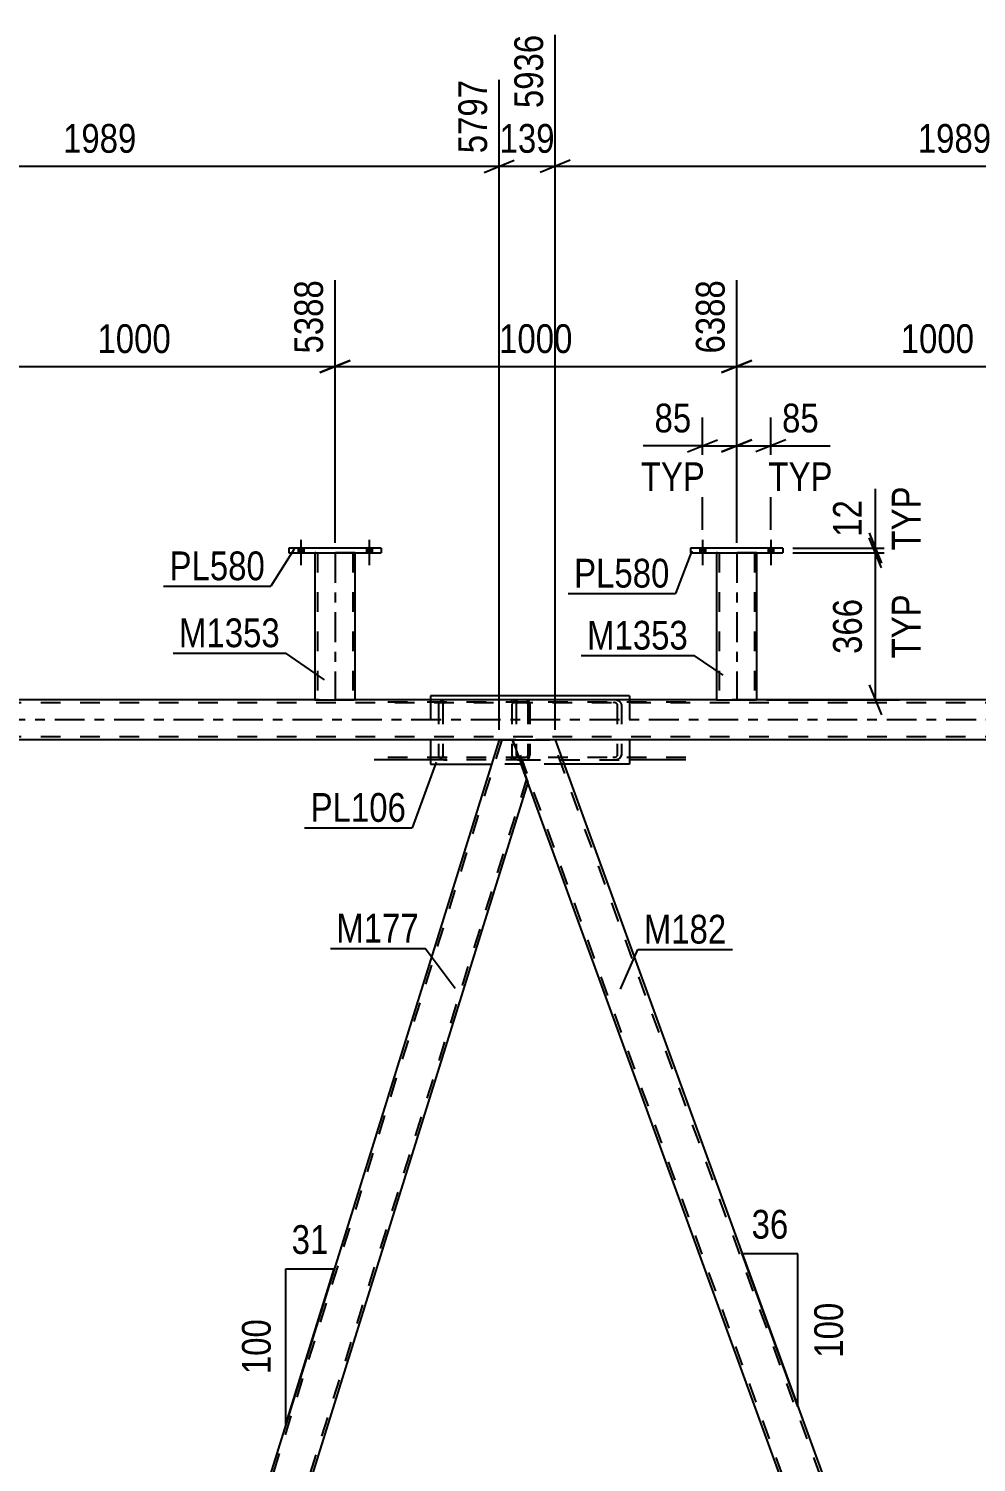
# Model space of a CAD drawing. Header units: millimetres. Extents: x -832 to 357, y -842 to -1.
# Drawn here: x -614.1 to -519.7, y -725.9 to -583.1 of the extents above; entities that cross this region are included whole.
import ezdxf

# ---------------------------------------------------------------- set-up
doc = ezdxf.new("R2010")
doc.units = ezdxf.units.MM
doc.linetypes.add('DXK_LINE_DOT2', pattern=[3.9198, 1.9599, -1.9599])
doc.linetypes.add('DXK_LINE_DOT3', pattern=[5.9187, 2.979, -0.9799, 0.9799, -0.9799])
doc.styles.add('Arial Narrow', font='ARIALN.TTF', dxfattribs={"height": 0.2})

# ---------------------------------------------------------------- blocks, each defined once
blk = doc.blocks.new('Part-570388851-6455 - 6452')
at = {"color": 7, "linetype": 'DXK_LINE_DOT2'}
for p, q in [((-565.88, -650.27), (-565.93, -650.4)), ((-565.93, -650.4), (-565.93, -655.44)), ((-565.87, -650.22), (-565.88, -650.27)), ((-565.5, -650.4), (-565.46, -650.31)), ((-565.5, -650.4), (-565.5, -655.44)), ((-565.06, -649.92), (-565.39, -649.96)), ((-565.23, -650.18), (-565.06, -650.16)), ((-548.61, -649.92), (-565.06, -649.92)), ((-548.61, -650.16), (-565.06, -650.16)), ((-555.56, -649.96), (-555.89, -649.92)), ((-555.89, -650.16), (-555.72, -650.18)), ((-555.49, -650.31), (-555.45, -650.4)), ((-555.45, -650.4), (-555.45, -655.44)), ((-555.07, -650.27), (-555.08, -650.22)), ((-555.02, -650.4), (-555.07, -650.27)), ((-555.02, -650.4), (-555.02, -655.44)), ((-565.93, -655.44), (-565.87, -655.63)), ((-565.46, -655.54), (-565.5, -655.44)), ((-555.45, -655.44), (-555.49, -655.54)), ((-555.08, -655.63), (-555.02, -655.44)), ((-565.39, -655.89), (-565.12, -655.92)), ((-565.1, -655.68), (-565.23, -655.67)), ((-565.12, -655.92), (-565.06, -655.92)), ((-565.06, -655.68), (-565.1, -655.68)), ((-548.61, -655.68), (-565.06, -655.68)), ((-565.06, -655.92), (-554.22, -655.92)), ((-555.72, -655.67), (-555.89, -655.68)), ((-555.89, -655.92), (-555.56, -655.89))]:
    blk.add_line(p, q, dxfattribs=at)
at = {"color": 2, "linetype": 'Continuous'}
blk.add_line((-548.61, -655.92), (-554.22, -655.92), dxfattribs=at)
at = {"color": 7, "linetype": 'DXK_LINE_DOT2'}
for centre, radius, start, end in [((-565.26, -650.77), 0.817, 99.5223, 138.0732), ((-565.16, -650.59), 0.408, 99.5223, 138.0732), ((-555.79, -650.59), 0.408, 41.9269, 80.4778), ((-555.69, -650.77), 0.817, 41.9269, 80.4778), ((-565.26, -655.08), 0.817, 221.9269, 260.4778), ((-565.16, -655.26), 0.408, 221.9269, 260.4778), ((-555.79, -655.26), 0.408, 279.5223, 318.0732), ((-555.69, -655.08), 0.817, 279.5223, 318.0732)]:
    blk.add_arc(centre, radius, start, end, dxfattribs=at)
blk = doc.blocks.new('Part-570388851-6476 - 6452')
at = {"color": 2, "linetype": 'Continuous'}
for p, q in [((-567.21, -653.92), (-603.91, -771.67)), ((-567.21, -653.92), (-567.17, -653.92)), ((-567.17, -653.92), (-565.89, -653.92)), ((-565.89, -653.92), (-564.34, -658.17)), ((-564.34, -658.17), (-600.8, -775.14)), ((-602.65, -775.14), (-603.91, -771.67))]:
    blk.add_line(p, q, dxfattribs=at)
at = {"color": 7, "linetype": 'DXK_LINE_DOT2'}
for p, q in [((-566.95, -653.92), (-603.77, -772.05)), ((-564.48, -657.8), (-601.05, -775.14)), ((-600.8, -775.14), (-602.65, -775.14))]:
    blk.add_line(p, q, dxfattribs=at)
blk = doc.blocks.new('Part-570388851-6543 - 6452')
at = {"color": 2, "linetype": 'Continuous'}
for p, q in [((-651.02, -653.92), (-650.98, -653.92)), ((-650.98, -653.92), (-647.28, -653.92)), ((-646.77, -653.92), (-647.28, -653.92)), ((-603.91, -771.67), (-646.77, -653.92)), ((-649.48, -658.17), (-606.9, -775.14))]:
    blk.add_line(p, q, dxfattribs=at)
at = {"color": 7, "linetype": 'DXK_LINE_DOT2'}
for p, q in [((-651.02, -653.92), (-649.48, -658.17)), ((-650.77, -653.92), (-606.65, -775.14)), ((-647.02, -653.92), (-602.9, -775.14)), ((-646.8, -653.92), (-646.92, -653.92)), ((-646.77, -653.92), (-646.8, -653.92)), ((-603.91, -771.67), (-602.65, -775.14)), ((-602.65, -775.14), (-606.9, -775.14))]:
    blk.add_line(p, q, dxfattribs=at)
blk = doc.blocks.new('Part-570388851-6558 - 6452')
at = {"color": 2, "linetype": 'Continuous'}
for p, q in [((-565.89, -653.92), (-565.85, -653.92)), ((-565.85, -653.92), (-562.14, -653.92)), ((-561.63, -653.92), (-562.14, -653.92)), ((-561.63, -653.92), (-518.77, -771.67)), ((-521.77, -775.14), (-564.34, -658.17))]:
    blk.add_line(p, q, dxfattribs=at)
at = {"color": 7, "linetype": 'DXK_LINE_DOT2'}
for p, q in [((-564.34, -658.17), (-565.89, -653.92)), ((-521.51, -775.14), (-565.63, -653.92)), ((-517.77, -775.14), (-561.89, -653.92)), ((-561.67, -653.92), (-561.78, -653.92)), ((-561.63, -653.92), (-561.67, -653.92)), ((-517.51, -775.14), (-518.77, -771.67)), ((-521.77, -775.14), (-517.51, -775.14))]:
    blk.add_line(p, q, dxfattribs=at)
blk = doc.blocks.new('Part-570388851-7081 - 6452')
at = {"color": 2, "linetype": 'Continuous'}
for p, q in [((-574.06, -649.52), (-574.06, -649.92)), ((-554.22, -649.52), (-574.06, -649.52)), ((-554.22, -649.52), (-554.22, -649.92)), ((-574.06, -653.92), (-574.06, -656.32)), ((-554.22, -653.92), (-554.22, -656.32)), ((-574.06, -656.32), (-567.95, -656.32)), ((-554.22, -656.32), (-560.76, -656.32))]:
    blk.add_line(p, q, dxfattribs=at)
at = {"color": 7, "linetype": 'DXK_LINE_DOT2'}
for p, q in [((-574.06, -649.92), (-574.06, -653.92)), ((-554.22, -649.92), (-554.22, -653.92)), ((-560.76, -656.32), (-567.95, -656.32))]:
    blk.add_line(p, q, dxfattribs=at)
blk = doc.blocks.new('Part-570388851-6690 - 6452')
at = {"color": 2, "linetype": 'Continuous'}
for p, q in [((-585.55, -635.28), (-585.55, -649.93)), ((-581.55, -649.93), (-581.55, -635.28)), ((-585.55, -649.93), (-582.03, -649.93)), ((-581.59, -649.93), (-582.03, -649.93)), ((-581.59, -649.93), (-581.55, -649.93))]:
    blk.add_line(p, q, dxfattribs=at)
at = {"color": 7, "linetype": 'DXK_LINE_DOT2'}
for p, q in [((-581.55, -635.28), (-585.55, -635.28)), ((-585.31, -635.28), (-585.31, -649.93)), ((-581.79, -635.28), (-581.79, -649.93)), ((-585.31, -649.93), (-585.29, -649.93)), ((-582.03, -649.93), (-581.69, -649.93))]:
    blk.add_line(p, q, dxfattribs=at)
at = {"color": 7, "linetype": 'DXK_LINE_DOT3'}
blk.add_line((-583.55, -635.28), (-583.55, -649.93), dxfattribs=at)
blk = doc.blocks.new('Part-570388851-6695 - 6452')
at = {"color": 2, "linetype": 'Continuous'}
for p, q in [((-588.15, -634.8), (-588.15, -635.28)), ((-578.95, -634.8), (-588.15, -634.8)), ((-588.15, -635.28), (-578.95, -635.28)), ((-578.95, -634.8), (-578.95, -635.28))]:
    blk.add_line(p, q, dxfattribs=at)
blk = doc.blocks.new('Part-570388851-6883 - 6452')
at = {"color": 7, "linetype": 'DXK_LINE_DOT2'}
for p, q in [((-542.03, -649.92), (-745.55, -649.92)), ((-581.55, -649.92), (-585.55, -649.92)), ((-541.55, -649.92), (-545.55, -649.92)), ((-81.73, -650.24), (-763.31, -650.24)), ((-81.73, -653.6), (-763.31, -653.6)), ((-561.63, -653.92), (-567.21, -653.92))]:
    blk.add_line(p, q, dxfattribs=at)
at = {"color": 2, "linetype": 'Continuous'}
for p, q in [((-585.55, -649.92), (-621.55, -649.92)), ((-545.55, -649.92), (-581.55, -649.92)), ((-505.55, -649.92), (-541.55, -649.92)), ((-567.21, -653.92), (-646.77, -653.92)), ((-482.07, -653.92), (-561.63, -653.92))]:
    blk.add_line(p, q, dxfattribs=at)
at = {"color": 7, "linetype": 'DXK_LINE_DOT3'}
blk.add_line((-81.73, -651.92), (-763.31, -651.92), dxfattribs=at)
blk = doc.blocks.new('Part-570388851-6938 - 6452')
at = {"color": 2, "linetype": 'Continuous'}
for p, q in [((-548.15, -634.8), (-548.15, -635.28)), ((-538.95, -634.8), (-548.15, -634.8)), ((-548.15, -635.28), (-538.95, -635.28)), ((-538.95, -634.8), (-538.95, -635.28))]:
    blk.add_line(p, q, dxfattribs=at)
blk = doc.blocks.new('Part-570388851-6944 - 6452')
at = {"color": 2, "linetype": 'Continuous'}
for p, q in [((-545.55, -635.28), (-545.55, -649.93)), ((-541.55, -649.93), (-541.55, -635.28)), ((-545.55, -649.93), (-542.03, -649.93)), ((-541.59, -649.93), (-542.03, -649.93)), ((-541.59, -649.93), (-541.55, -649.93))]:
    blk.add_line(p, q, dxfattribs=at)
at = {"color": 7, "linetype": 'DXK_LINE_DOT2'}
for p, q in [((-541.55, -635.28), (-545.55, -635.28)), ((-545.31, -635.28), (-545.31, -649.93)), ((-541.79, -635.28), (-541.79, -649.93)), ((-545.31, -649.93), (-545.29, -649.93)), ((-545.29, -649.93), (-545.25, -649.93)), ((-545.25, -649.93), (-545.24, -649.93)), ((-542.03, -649.93), (-541.69, -649.93))]:
    blk.add_line(p, q, dxfattribs=at)
at = {"color": 7, "linetype": 'DXK_LINE_DOT3'}
blk.add_line((-543.55, -635.28), (-543.55, -649.93), dxfattribs=at)
blk = doc.blocks.new('Part-570388851-6982 - 6452')
at = {"color": 7, "linetype": 'DXK_LINE_DOT2'}
for p, q in [((-564.58, -649.92), (-579.67, -649.92)), ((-564.58, -650.16), (-579.67, -650.16)), ((-573.21, -650.27), (-573.26, -650.4)), ((-573.26, -650.4), (-573.26, -655.44)), ((-573.2, -650.22), (-573.21, -650.27)), ((-572.83, -650.4), (-572.79, -650.31)), ((-572.83, -650.4), (-572.83, -655.44)), ((-572.39, -649.92), (-572.72, -649.96)), ((-572.56, -650.18), (-572.39, -650.16)), ((-565.93, -650.16), (-565.93, -649.92)), ((-564.41, -649.96), (-564.58, -649.92)), ((-564.58, -650.16), (-564.49, -650.18)), ((-564.49, -650.18), (-564.42, -650.23)), ((-564.42, -650.23), (-564.38, -650.31)), ((-564.27, -650.07), (-564.41, -649.96)), ((-564.38, -650.31), (-564.36, -650.4)), ((-564.36, -650.4), (-564.36, -655.44)), ((-564.17, -650.22), (-564.27, -650.07)), ((-564.14, -650.4), (-564.17, -650.22)), ((-564.14, -650.4), (-564.14, -655.44)), ((-573.26, -655.44), (-573.2, -655.63)), ((-572.79, -655.54), (-572.83, -655.44)), ((-564.42, -655.61), (-564.49, -655.67)), ((-564.38, -655.54), (-564.42, -655.61)), ((-564.36, -655.44), (-564.38, -655.54)), ((-564.27, -655.78), (-564.17, -655.63)), ((-564.17, -655.63), (-564.14, -655.44)), ((-564.58, -655.68), (-579.67, -655.68)), ((-564.58, -655.92), (-574.06, -655.92)), ((-572.72, -655.89), (-572.39, -655.92)), ((-572.39, -655.68), (-572.56, -655.67)), ((-565.93, -655.92), (-565.93, -655.68)), ((-564.49, -655.67), (-564.58, -655.68)), ((-564.58, -655.92), (-564.41, -655.89)), ((-564.41, -655.89), (-564.27, -655.78))]:
    blk.add_line(p, q, dxfattribs=at)
at = {"color": 2, "linetype": 'Continuous'}
blk.add_line((-574.06, -655.92), (-579.67, -655.92), dxfattribs=at)
at = {"color": 7, "linetype": 'DXK_LINE_DOT2'}
for centre, radius, start, end in [((-572.59, -650.77), 0.817, 99.5223, 138.0732), ((-572.49, -650.59), 0.408, 99.5223, 138.0732), ((-572.59, -655.08), 0.817, 221.9269, 260.4778), ((-572.49, -655.26), 0.408, 221.9269, 260.4778)]:
    blk.add_arc(centre, radius, start, end, dxfattribs=at)
blk = doc.blocks.new('Bolt-570388851-7007 - 6452')
at = {"linetype": 'Continuous'}
for points in [[(-546.67, -634.8), (-547.23, -634.8), (-547.23, -635.28), (-546.67, -635.28)], [(-546.67, -634.8), (-547.23, -634.8), (-547.23, -635.28), (-546.67, -635.28)], [(-539.87, -634.8), (-540.43, -634.8), (-540.43, -635.28), (-539.87, -635.28)], [(-539.87, -634.8), (-540.43, -634.8), (-540.43, -635.28), (-539.87, -635.28)]]:
    blk.add_hatch(color=1, dxfattribs=at).paths.add_polyline_path(points)
at = {"color": 1, "linetype": 'Continuous'}
for p, q in [((-546.95, -634), (-546.95, -636.52)), ((-546.95, -634), (-546.95, -636.52)), ((-540.15, -634), (-540.15, -636.52)), ((-540.15, -634), (-540.15, -636.52)), ((-547.23, -634.8), (-547.23, -635.28)), ((-547.23, -634.8), (-547.23, -635.28)), ((-546.67, -634.8), (-546.67, -635.28)), ((-546.67, -634.8), (-546.67, -635.28)), ((-540.43, -634.8), (-540.43, -635.28)), ((-540.43, -634.8), (-540.43, -635.28)), ((-539.87, -634.8), (-539.87, -635.28)), ((-539.87, -634.8), (-539.87, -635.28))]:
    blk.add_line(p, q, dxfattribs=at)
blk = doc.blocks.new('Bolt-570388851-7037 - 6452')
at = {"linetype": 'Continuous'}
for points in [[(-586.67, -634.8), (-587.23, -634.8), (-587.23, -635.28), (-586.67, -635.28)], [(-586.67, -634.8), (-587.23, -634.8), (-587.23, -635.28), (-586.67, -635.28)], [(-579.87, -634.8), (-580.43, -634.8), (-580.43, -635.28), (-579.87, -635.28)], [(-579.87, -634.8), (-580.43, -634.8), (-580.43, -635.28), (-579.87, -635.28)]]:
    blk.add_hatch(color=1, dxfattribs=at).paths.add_polyline_path(points)
at = {"color": 1, "linetype": 'Continuous'}
for p, q in [((-586.95, -634), (-586.95, -636.52)), ((-586.95, -634), (-586.95, -636.52)), ((-580.15, -634), (-580.15, -636.52)), ((-580.15, -634), (-580.15, -636.52)), ((-587.23, -634.8), (-587.23, -635.28)), ((-587.23, -634.8), (-587.23, -635.28)), ((-586.67, -634.8), (-586.67, -635.28)), ((-586.67, -634.8), (-586.67, -635.28)), ((-580.43, -634.8), (-580.43, -635.28)), ((-580.43, -634.8), (-580.43, -635.28)), ((-579.87, -634.8), (-579.87, -635.28)), ((-579.87, -634.8), (-579.87, -635.28))]:
    blk.add_line(p, q, dxfattribs=at)
blk = doc.blocks.new('AngleDimension-570388851-7514 - 6452')
at = {"color": 7, "linetype": 'Continuous'}
for p, q in [((-543.44, -703.91), (-543, -705.11)), ((-537.46, -705.11), (-543, -705.11)), ((-537.46, -720.34), (-543, -705.11)), ((-537.46, -720.34), (-537.46, -705.11))]:
    blk.add_line(p, q, dxfattribs=at)
at = {"color": 0}
blk.add_wipeout([(-532.36, -709.38), (-536.56, -709.38), (-536.56, -716.07), (-532.36, -716.07)], dxfattribs=at)
at = {"color": 3, "style": 'Arial Narrow'}
blk.add_text('100', height=2.863, rotation=90.0002, dxfattribs=at).set_placement((-532.96, -715.47))
at = {"color": 0}
blk.add_wipeout([(-537.8, -704.21), (-537.8, -700.01), (-542.66, -700.01), (-542.66, -704.21)], dxfattribs=at)
at = {"color": 3, "style": 'Arial Narrow'}
blk.add_text('36', height=2.863, dxfattribs=at).set_placement((-542.06, -703.61))
blk = doc.blocks.new('StraightDimension-570388851-7375 - 6452')
at = {"color": 7, "linetype": 'Continuous'}
for p, q in [((-546.95, -633), (-546.95, -621.78)), ((-543.55, -634.28), (-543.55, -621.78)), ((-548.45, -625.23), (-545.45, -624.03)), ((-542.05, -624.03), (-545.05, -625.23)), ((-546.95, -624.63), (-552.86, -624.63)), ((-546.95, -624.63), (-552.86, -624.63)), ((-546.95, -624.63), (-543.55, -624.63))]:
    blk.add_line(p, q, dxfattribs=at)
at = {"color": 0}
blk.add_wipeout([(-547.48, -623.88), (-547.48, -619.68), (-552.33, -619.68), (-552.33, -623.88)], dxfattribs=at)
at = {"color": 0, "linetype": 'Continuous'}
blk.add_wipeout([(-546.11, -629.73), (-546.11, -625.53), (-553.7, -625.53), (-553.7, -629.73)], dxfattribs=at)
at = {"color": 3, "style": 'Arial Narrow'}
blk.add_text('85', height=2.863, dxfattribs=at).set_placement((-551.73, -623.28))
at = {"color": 3, "linetype": 'Continuous', "style": 'Arial Narrow'}
blk.add_text('TYP', height=2.863, dxfattribs=at).set_placement((-553.1, -629.13))
blk = doc.blocks.new('StraightDimension-570388851-7262 - 6452')
at = {"color": 7, "linetype": 'Continuous'}
for p, q in [((-623.55, -634.28), (-623.55, -608.11)), ((-583.55, -634.28), (-583.55, -608.11)), ((-622.05, -616.12), (-625.05, -617.32)), ((-623.55, -616.72), (-583.55, -616.72)), ((-585.05, -617.32), (-582.05, -616.12))]:
    blk.add_line(p, q, dxfattribs=at)
at = {"color": 0}
blk.add_wipeout([(-599.29, -615.97), (-599.29, -611.77), (-607.81, -611.77), (-607.81, -615.97)], dxfattribs=at)
at = {"color": 3, "style": 'Arial Narrow'}
blk.add_text('1000', height=2.863, dxfattribs=at).set_placement((-607.21, -615.37))
at = {"color": 0, "linetype": 'Continuous'}
blk.add_wipeout([(-584.15, -607.51), (-588.35, -607.51), (-588.35, -616.02), (-584.15, -616.02)], dxfattribs=at)
at = {"color": 3, "linetype": 'Continuous', "style": 'Arial Narrow'}
blk.add_text('5388', height=2.863, rotation=90.0002, dxfattribs=at).set_placement((-584.75, -615.42))
blk = doc.blocks.new('StraightDimension-570388851-7402 - 6452')
at = {"color": 7, "linetype": 'Continuous'}
for p, q in [((-529.14, -636.78), (-530.34, -633.78)), ((-537.95, -635.28), (-527.34, -635.28)), ((-529.74, -649.93), (-529.74, -635.28)), ((-530.34, -648.43), (-529.14, -651.43)), ((-540.55, -649.93), (-527.34, -649.93))]:
    blk.add_line(p, q, dxfattribs=at)
at = {"color": 0}
blk.add_wipeout([(-530.49, -639.26), (-534.69, -639.26), (-534.69, -645.95), (-530.49, -645.95)], dxfattribs=at)
at = {"color": 0, "linetype": 'Continuous'}
blk.add_wipeout([(-524.64, -638.81), (-528.84, -638.81), (-528.84, -646.4), (-524.64, -646.4)], dxfattribs=at)
at = {"color": 3, "linetype": 'Continuous', "style": 'Arial Narrow'}
blk.add_text('TYP', height=2.863, rotation=90.0002, dxfattribs=at).set_placement((-525.24, -645.8))
at = {"color": 3, "style": 'Arial Narrow'}
blk.add_text('366', height=2.863, rotation=90.0002, dxfattribs=at).set_placement((-531.09, -645.35))
blk = doc.blocks.new('StraightDimension-570388851-7895 - 6452')
at = {"color": 7, "linetype": 'Continuous'}
for p, q in [((-561.63, -652.92), (-561.63, -583.66)), ((-567.21, -652.92), (-567.21, -588.16)), ((-568.71, -597.37), (-565.71, -596.17)), ((-567.21, -596.77), (-561.63, -596.77)), ((-560.13, -596.17), (-563.13, -597.37))]:
    blk.add_line(p, q, dxfattribs=at)
at = {"color": 0}
blk.add_wipeout([(-561.08, -596.02), (-561.08, -591.82), (-567.76, -591.82), (-567.76, -596.02)], dxfattribs=at)
at = {"color": 3, "style": 'Arial Narrow'}
blk.add_text('139', height=2.863, dxfattribs=at).set_placement((-567.16, -595.42))
at = {"color": 0, "linetype": 'Continuous'}
blk.add_wipeout([(-562.23, -583.06), (-566.43, -583.06), (-566.43, -591.57), (-562.23, -591.57)], dxfattribs=at)
at = {"color": 3, "linetype": 'Continuous', "style": 'Arial Narrow'}
blk.add_text('5936', height=2.863, rotation=90.0002, dxfattribs=at).set_placement((-562.83, -590.97))
blk = doc.blocks.new('StraightDimension-570388851-7269 - 6452')
at = {"color": 7, "linetype": 'Continuous'}
for p, q in [((-583.55, -634.28), (-583.55, -608.11)), ((-543.55, -634.28), (-543.55, -608.11)), ((-582.05, -616.12), (-585.05, -617.32)), ((-583.55, -616.72), (-543.55, -616.72)), ((-545.05, -617.32), (-542.05, -616.12))]:
    blk.add_line(p, q, dxfattribs=at)
at = {"color": 0}
blk.add_wipeout([(-559.29, -615.97), (-559.29, -611.77), (-567.81, -611.77), (-567.81, -615.97)], dxfattribs=at)
at = {"color": 3, "style": 'Arial Narrow'}
blk.add_text('1000', height=2.863, dxfattribs=at).set_placement((-567.21, -615.37))
at = {"color": 0, "linetype": 'Continuous'}
blk.add_wipeout([(-544.15, -607.51), (-548.35, -607.51), (-548.35, -616.02), (-544.15, -616.02)], dxfattribs=at)
at = {"color": 3, "linetype": 'Continuous', "style": 'Arial Narrow'}
blk.add_text('6388', height=2.863, rotation=90.0002, dxfattribs=at).set_placement((-544.75, -615.42))
blk = doc.blocks.new('StraightDimension-570388851-7277 - 6452')
at = {"color": 7, "linetype": 'Continuous'}
for p, q in [((-543.55, -634.28), (-543.55, -608.11)), ((-503.55, -634.28), (-503.55, -608.11)), ((-542.05, -616.12), (-545.05, -617.32)), ((-543.55, -616.72), (-503.55, -616.72)), ((-505.05, -617.32), (-502.05, -616.12))]:
    blk.add_line(p, q, dxfattribs=at)
at = {"color": 0}
blk.add_wipeout([(-519.29, -615.97), (-519.29, -611.77), (-527.81, -611.77), (-527.81, -615.97)], dxfattribs=at)
at = {"color": 3, "style": 'Arial Narrow'}
blk.add_text('1000', height=2.863, dxfattribs=at).set_placement((-527.21, -615.37))
at = {"color": 0, "linetype": 'Continuous'}
blk.add_wipeout([(-504.15, -607.51), (-508.35, -607.51), (-508.35, -616.02), (-504.15, -616.02)], dxfattribs=at)
at = {"color": 3, "linetype": 'Continuous', "style": 'Arial Narrow'}
blk.add_text('7388', height=2.863, rotation=90.0002, dxfattribs=at).set_placement((-504.75, -615.42))
blk = doc.blocks.new('StraightDimension-570388851-7384 - 6452')
at = {"color": 7, "linetype": 'Continuous'}
for p, q in [((-543.55, -634.28), (-543.55, -621.78)), ((-540.15, -633), (-540.15, -621.78)), ((-545.05, -625.23), (-542.05, -624.03)), ((-538.65, -624.03), (-541.65, -625.23)), ((-543.55, -624.63), (-540.15, -624.63)), ((-540.15, -624.63), (-534.24, -624.63)), ((-540.15, -624.63), (-534.24, -624.63))]:
    blk.add_line(p, q, dxfattribs=at)
at = {"color": 0}
blk.add_wipeout([(-534.77, -623.88), (-534.77, -619.68), (-539.63, -619.68), (-539.63, -623.88)], dxfattribs=at)
at = {"color": 0, "linetype": 'Continuous'}
blk.add_wipeout([(-533.4, -629.73), (-533.4, -625.53), (-540.99, -625.53), (-540.99, -629.73)], dxfattribs=at)
at = {"color": 3, "style": 'Arial Narrow'}
blk.add_text('85', height=2.863, dxfattribs=at).set_placement((-539.03, -623.28))
at = {"color": 3, "linetype": 'Continuous', "style": 'Arial Narrow'}
blk.add_text('TYP', height=2.863, dxfattribs=at).set_placement((-540.39, -629.13))
blk = doc.blocks.new('StraightDimension-570388851-7394 - 6452')
at = {"color": 7, "linetype": 'Continuous'}
for p, q in [((-529.74, -634.8), (-529.74, -628.9)), ((-529.74, -634.8), (-529.74, -628.9)), ((-530.34, -633.3), (-529.14, -636.3)), ((-529.14, -636.78), (-530.34, -633.78)), ((-537.95, -634.8), (-527.34, -634.8)), ((-537.95, -635.28), (-527.34, -635.28)), ((-529.74, -635.28), (-529.74, -634.8))]:
    blk.add_line(p, q, dxfattribs=at)
at = {"color": 0, "linetype": 'Continuous'}
blk.add_wipeout([(-524.64, -628.06), (-528.84, -628.06), (-528.84, -635.65), (-524.64, -635.65)], dxfattribs=at)
at = {"color": 0}
blk.add_wipeout([(-530.49, -629.42), (-534.69, -629.42), (-534.69, -634.28), (-530.49, -634.28)], dxfattribs=at)
at = {"color": 3, "linetype": 'Continuous', "style": 'Arial Narrow'}
blk.add_text('TYP', height=2.863, rotation=90.0002, dxfattribs=at).set_placement((-525.24, -635.05))
at = {"color": 3, "style": 'Arial Narrow'}
blk.add_text('12', height=2.863, rotation=90.0002, dxfattribs=at).set_placement((-531.09, -633.68))
blk = doc.blocks.new('AngleDimension-570388851-7500 - 6452')
at = {"color": 7, "linetype": 'Continuous'}
for p, q in [((-588.46, -706.63), (-583.64, -706.63)), ((-588.46, -722.1), (-583.64, -706.63)), ((-588.46, -722.1), (-588.46, -706.63)), ((-584.24, -708.58), (-583.64, -706.63))]:
    blk.add_line(p, q, dxfattribs=at)
at = {"color": 0}
for points in [[(-583.62, -705.73), (-583.62, -701.53), (-588.47, -701.53), (-588.47, -705.73)], [(-589.36, -711.02), (-593.56, -711.02), (-593.56, -717.71), (-589.36, -717.71)]]:
    blk.add_wipeout(points, dxfattribs=at)
at = {"color": 3, "style": 'Arial Narrow'}
blk.add_text('31', height=2.863, dxfattribs=at).set_placement((-587.87, -705.13))
blk.add_text('100', height=2.863, rotation=90.0002, dxfattribs=at).set_placement((-589.96, -717.11))
blk = doc.blocks.new('StraightDimension-570388851-7647 - 6452')
at = {"color": 7, "linetype": 'Continuous'}
for p, q in [((-561.63, -652.92), (-561.63, -583.66)), ((-482.07, -652.92), (-482.07, -588.16)), ((-560.13, -596.17), (-563.13, -597.37)), ((-561.63, -596.77), (-482.07, -596.77)), ((-483.57, -597.37), (-480.57, -596.17))]:
    blk.add_line(p, q, dxfattribs=at)
at = {"color": 0}
blk.add_wipeout([(-517.6, -596.02), (-517.6, -591.82), (-526.11, -591.82), (-526.11, -596.02)], dxfattribs=at)
at = {"color": 3, "style": 'Arial Narrow'}
blk.add_text('1989', height=2.863, dxfattribs=at).set_placement((-525.51, -595.42))
at = {"color": 0, "linetype": 'Continuous'}
blk.add_wipeout([(-482.67, -587.56), (-486.87, -587.56), (-486.87, -596.07), (-482.67, -596.07)], dxfattribs=at)
at = {"color": 3, "linetype": 'Continuous', "style": 'Arial Narrow'}
blk.add_text('7925', height=2.863, rotation=90.0002, dxfattribs=at).set_placement((-483.27, -595.47))
blk = doc.blocks.new('StraightDimension-570388851-7876 - 6452')
at = {"color": 7, "linetype": 'Continuous'}
for p, q in [((-646.77, -652.92), (-646.77, -583.66)), ((-567.21, -652.92), (-567.21, -588.16)), ((-645.27, -596.17), (-648.27, -597.37)), ((-646.77, -596.77), (-567.21, -596.77)), ((-568.71, -597.37), (-565.71, -596.17))]:
    blk.add_line(p, q, dxfattribs=at)
at = {"color": 0}
blk.add_wipeout([(-602.73, -596.02), (-602.73, -591.82), (-611.24, -591.82), (-611.24, -596.02)], dxfattribs=at)
at = {"color": 3, "style": 'Arial Narrow'}
blk.add_text('1989', height=2.863, dxfattribs=at).set_placement((-610.64, -595.42))
at = {"color": 0, "linetype": 'Continuous'}
blk.add_wipeout([(-567.81, -587.56), (-572.01, -587.56), (-572.01, -596.07), (-567.81, -596.07)], dxfattribs=at)
at = {"color": 3, "linetype": 'Continuous', "style": 'Arial Narrow'}
blk.add_text('5797', height=2.863, rotation=90.0002, dxfattribs=at).set_placement((-568.41, -595.47))
blk = doc.blocks.new('Mark-570388851-6472 - 6452')
at = {"color": 0}
blk.add_wipeout([(-575.19, -674.11), (-575.19, -671.11), (-583.42, -671.11), (-583.42, -674.11)], dxfattribs=at)
blk.add_wipeout([(-575.19, -674.11), (-575.19, -671.11), (-583.42, -671.11), (-583.42, -674.11)], dxfattribs=at)
at = {"color": 30, "linetype": 'Continuous'}
for p in [(-584.02, -674.71), (-571.58, -678.7)]:
    blk.add_line(p, (-574.59, -674.71), dxfattribs=at)
at = {"color": 3, "style": 'Arial Narrow'}
blk.add_text('M177', height=2.863, dxfattribs=at).set_placement((-583.42, -674.11))
blk = doc.blocks.new('Mark-570388851-6554 - 6452')
at = {"color": 0}
blk.add_wipeout([(-544.58, -674.21), (-544.58, -671.21), (-552.8, -671.21), (-552.8, -674.21)], dxfattribs=at)
blk.add_wipeout([(-544.58, -674.21), (-544.58, -671.21), (-552.8, -671.21), (-552.8, -674.21)], dxfattribs=at)
at = {"color": 30, "linetype": 'Continuous'}
for p, q in [((-555.12, -678.74), (-553.4, -674.81)), ((-553.4, -674.81), (-543.98, -674.81))]:
    blk.add_line(p, q, dxfattribs=at)
at = {"color": 3, "style": 'Arial Narrow'}
blk.add_text('M182', height=2.863, dxfattribs=at).set_placement((-552.8, -674.21))
blk = doc.blocks.new('Mark-570388851-6686 - 6452')
at = {"color": 0}
blk.add_wipeout([(-589.04, -644.68), (-589.04, -641.68), (-599.09, -641.68), (-599.09, -644.68)], dxfattribs=at)
blk.add_wipeout([(-589.04, -644.68), (-589.04, -641.68), (-599.09, -641.68), (-599.09, -644.68)], dxfattribs=at)
at = {"color": 30, "linetype": 'Continuous'}
for p in [(-599.69, -645.28), (-584.61, -647.95)]:
    blk.add_line(p, (-588.44, -645.28), dxfattribs=at)
at = {"color": 3, "style": 'Arial Narrow'}
blk.add_text('M1353', height=2.863, dxfattribs=at).set_placement((-599.09, -644.68))
blk = doc.blocks.new('Mark-570388851-6691 - 6452')
at = {"color": 0}
blk.add_wipeout([(-590.53, -638.01), (-590.53, -635.01), (-600.03, -635.01), (-600.03, -638.01)], dxfattribs=at)
blk.add_wipeout([(-590.53, -638.01), (-590.53, -635.01), (-600.03, -635.01), (-600.03, -638.01)], dxfattribs=at)
at = {"color": 30, "linetype": 'Continuous'}
for p in [(-587.61, -634.92), (-600.63, -638.61)]:
    blk.add_line(p, (-589.93, -638.61), dxfattribs=at)
at = {"color": 3, "style": 'Arial Narrow'}
blk.add_text('PL580', height=2.863, dxfattribs=at).set_placement((-600.03, -638.01))
blk = doc.blocks.new('Mark-570388851-6940 - 6452')
at = {"color": 0}
blk.add_wipeout([(-548.39, -644.92), (-548.39, -641.92), (-558.45, -641.92), (-558.45, -644.92)], dxfattribs=at)
blk.add_wipeout([(-548.39, -644.92), (-548.39, -641.92), (-558.45, -641.92), (-558.45, -644.92)], dxfattribs=at)
at = {"color": 30, "linetype": 'Continuous'}
for p in [(-559.05, -645.52), (-544.91, -647.46)]:
    blk.add_line(p, (-547.79, -645.52), dxfattribs=at)
at = {"color": 3, "style": 'Arial Narrow'}
blk.add_text('M1353', height=2.863, dxfattribs=at).set_placement((-558.45, -644.92))
blk = doc.blocks.new('Mark-570388851-6934 - 6452')
at = {"color": 0}
blk.add_wipeout([(-550.24, -638.74), (-550.24, -635.74), (-559.74, -635.74), (-559.74, -638.74)], dxfattribs=at)
blk.add_wipeout([(-550.24, -638.74), (-550.24, -635.74), (-559.74, -635.74), (-559.74, -638.74)], dxfattribs=at)
at = {"color": 30, "linetype": 'Continuous'}
for p in [(-548.01, -635.09), (-560.34, -639.34)]:
    blk.add_line(p, (-549.64, -639.34), dxfattribs=at)
at = {"color": 3, "style": 'Arial Narrow'}
blk.add_text('PL580', height=2.863, dxfattribs=at).set_placement((-559.74, -638.74))
blk = doc.blocks.new('Mark-570388851-7077 - 6452')
at = {"color": 0}
blk.add_wipeout([(-576.47, -662.08), (-576.47, -659.08), (-585.98, -659.08), (-585.98, -662.08)], dxfattribs=at)
blk.add_wipeout([(-576.47, -662.08), (-576.47, -659.08), (-585.98, -659.08), (-585.98, -662.08)], dxfattribs=at)
at = {"color": 30, "linetype": 'Continuous'}
for p in [(-573.49, -656.13), (-586.58, -662.68)]:
    blk.add_line(p, (-575.87, -662.68), dxfattribs=at)
at = {"color": 3, "style": 'Arial Narrow'}
blk.add_text('PL106', height=2.863, dxfattribs=at).set_placement((-585.98, -662.08))

msp = doc.modelspace()

# ---------------------------------------------------------------- block references
for name in ['Bolt-570388851-7037 - 6452', 'Bolt-570388851-7007 - 6452', 'Part-570388851-6695 - 6452', 'Part-570388851-6690 - 6452', 'Part-570388851-6938 - 6452', 'Part-570388851-6944 - 6452', 'Part-570388851-6883 - 6452', 'Part-570388851-7081 - 6452', 'Part-570388851-6982 - 6452', 'Part-570388851-6455 - 6452', 'Part-570388851-6543 - 6452', 'Part-570388851-6476 - 6452', 'Part-570388851-6558 - 6452']:
    msp.add_blockref(name, (0, 0))

# ---------------------------------------------------------------- next in the draw order: block references
for name in ['StraightDimension-570388851-7895 - 6452', 'StraightDimension-570388851-7262 - 6452', 'StraightDimension-570388851-7375 - 6452', 'StraightDimension-570388851-7402 - 6452', 'Mark-570388851-7077 - 6452', 'Mark-570388851-6472 - 6452', 'Mark-570388851-6554 - 6452', 'AngleDimension-570388851-7514 - 6452', 'AngleDimension-570388851-7500 - 6452']:
    msp.add_blockref(name, (0, 0))

# ---------------------------------------------------------------- next in the draw order: block references
msp.add_blockref('StraightDimension-570388851-7269 - 6452', (0, 0))

# ---------------------------------------------------------------- next in the draw order: block references
for name in ['StraightDimension-570388851-7876 - 6452', 'StraightDimension-570388851-7277 - 6452']:
    msp.add_blockref(name, (0, 0))

# ---------------------------------------------------------------- next in the draw order: block references
for name in ['StraightDimension-570388851-7384 - 6452', 'Mark-570388851-6691 - 6452', 'Mark-570388851-6686 - 6452']:
    msp.add_blockref(name, (0, 0))

# ---------------------------------------------------------------- next in the draw order: block references
msp.add_blockref('StraightDimension-570388851-7394 - 6452', (0, 0))

# ---------------------------------------------------------------- next in the draw order: block references
msp.add_blockref('StraightDimension-570388851-7647 - 6452', (0, 0))

# ---------------------------------------------------------------- next in the draw order: block references
for name in ['Mark-570388851-6934 - 6452', 'Mark-570388851-6940 - 6452']:
    msp.add_blockref(name, (0, 0))

doc.saveas('drawing.dxf')
